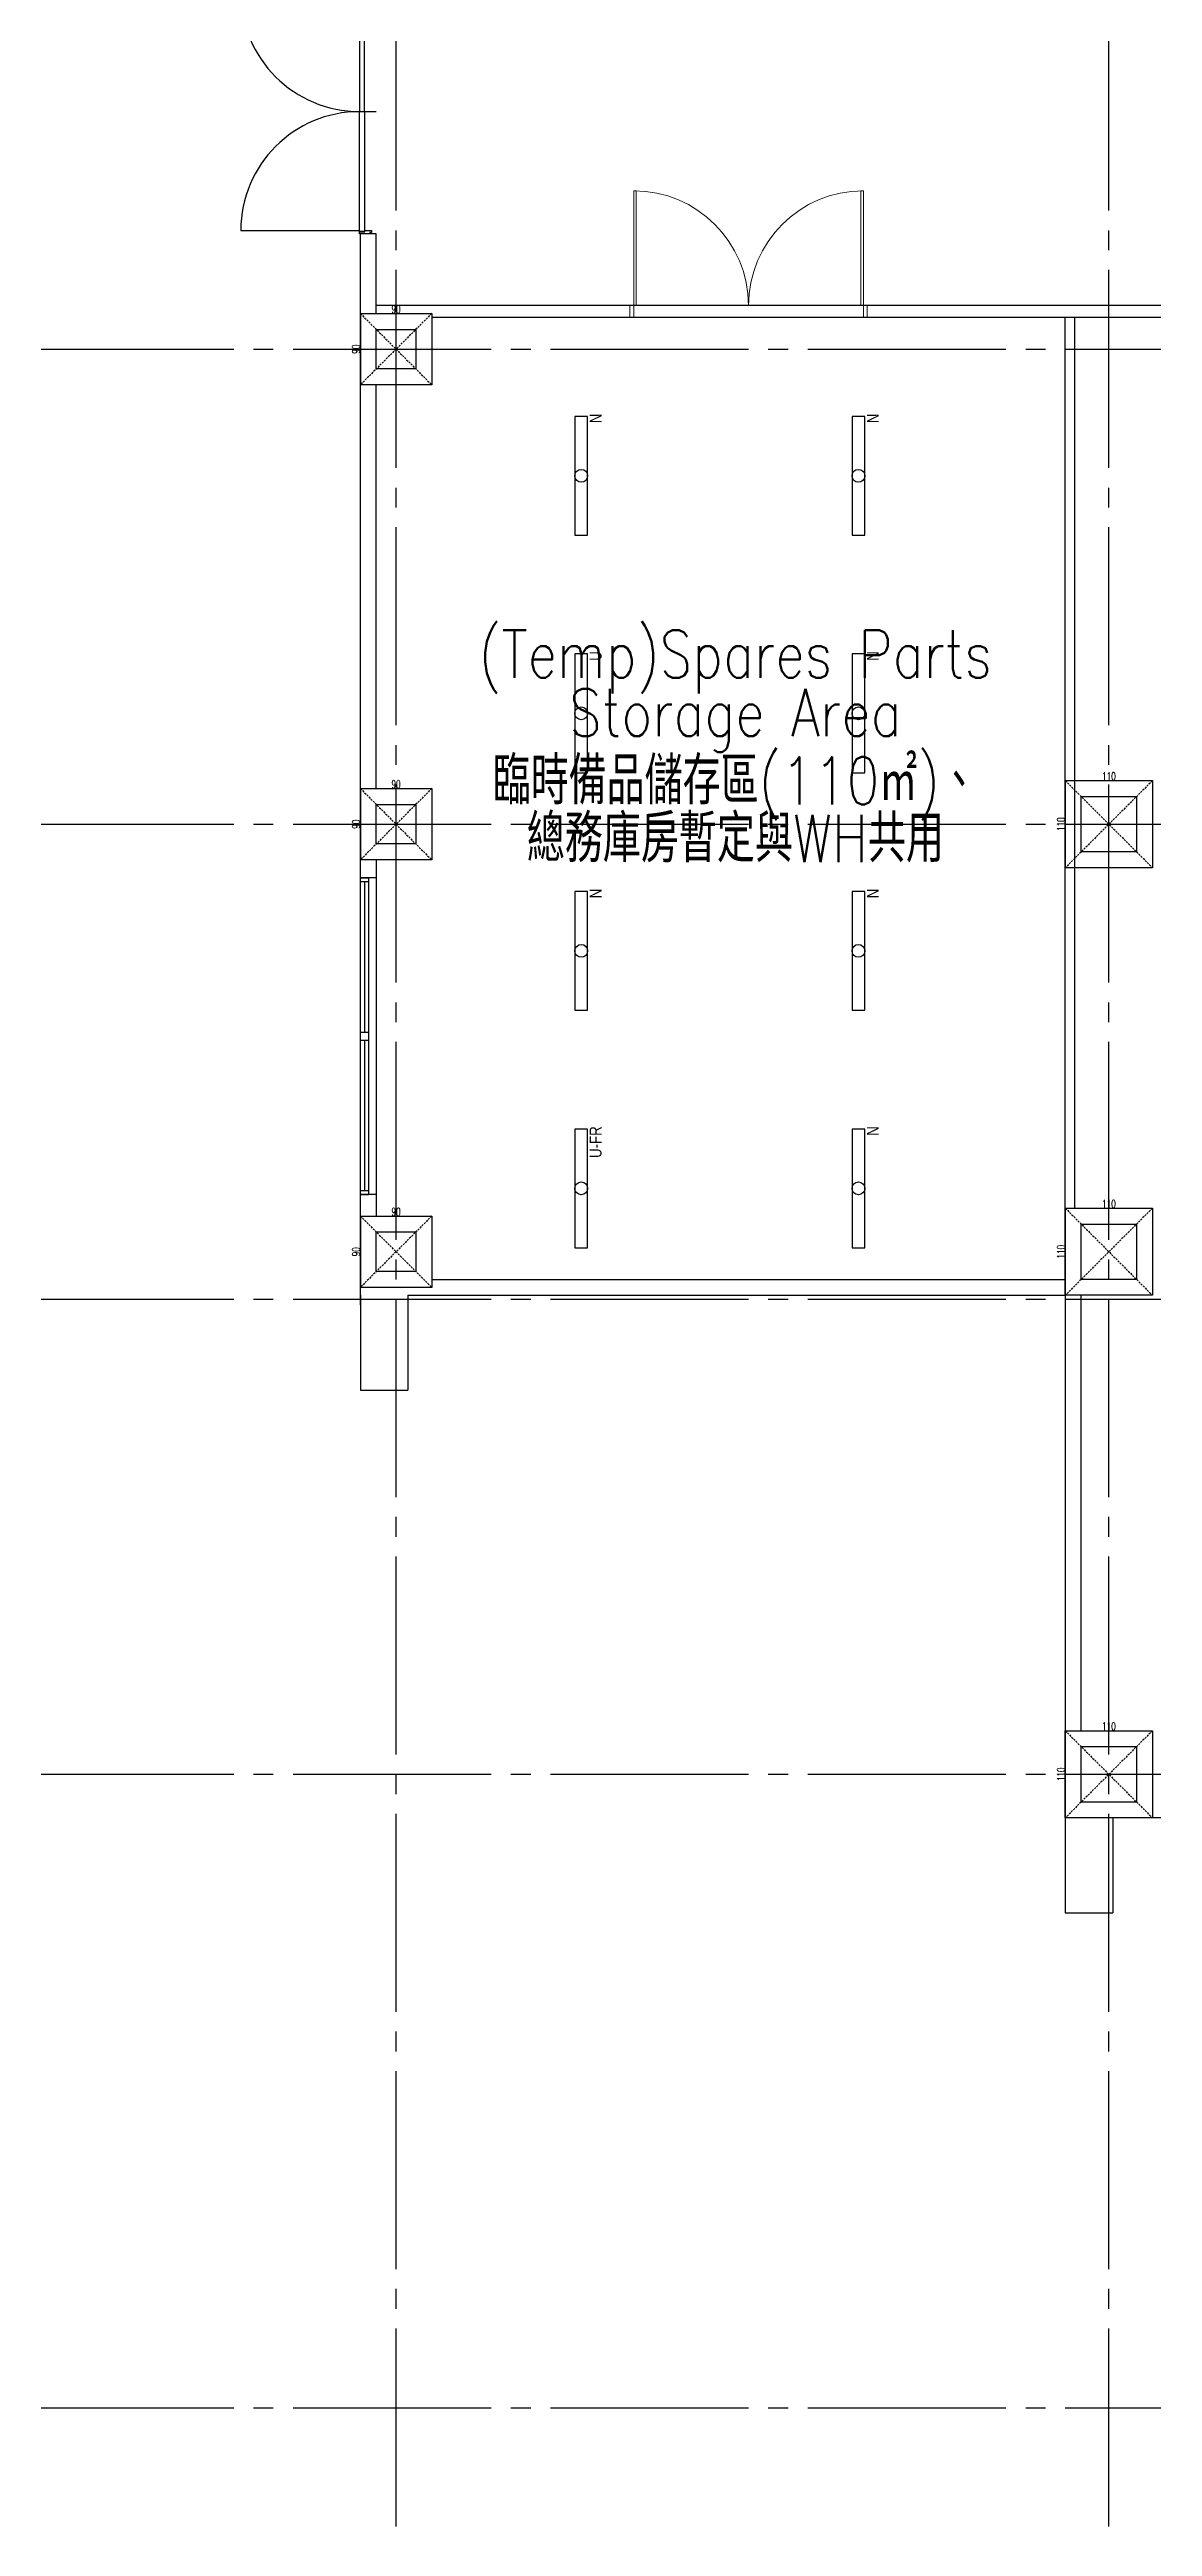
# Model space of a CAD drawing. Header units: millimetres. Extents: x -25195 to 195597, y 6477 to 112111.
# Drawn here: x -378 to 1015, y 10600 to 13728 of the extents above; entities that cross this region are included whole.
import ezdxf
from ezdxf.enums import TextEntityAlignment as Align

# ---------------------------------------------------------------- set-up
doc = ezdxf.new("R2010")
doc.units = ezdxf.units.MM
doc.header["$LTSCALE"] = 100
doc.linetypes.add('X-N-FAB-L10$0$COL-CEN-LIN', pattern=[3.25, 2.5, -0.25, 0.25, -0.25])
doc.linetypes.add('X-N-FAB-L10$0$HIDDEN', pattern=[0.375, 0.25, -0.125])
for name, color, linetype in [('0-XREF', 7, 'Continuous'), ('188K-SM-06-F1-L10-ELEC-LIGHT-Y2257103$0$E-LIGHT(W)-N', 8, 'Continuous'), ('188K-SM-06-F1-L10-ELEC-LIGHT-Y2257103$0$E-LIGHT(W)-U FR', 8, 'Continuous'), ('188K-SM-06-F1-L10-ELEC-LIGHT-Y2257103$0$E-LIGHT(W)-U XLPE', 8, 'Continuous'), ('X-N-FAB-L10$0$08', 8, 'Continuous'), ('X-N-FAB-L10$0$A-WALL-IN', 8, 'Continuous'), ('X-N-FAB-L10$0$BEAM', 8, 'Continuous'), ('X-N-FAB-L10$0$BLOCK', 8, 'Continuous'), ('X-N-FAB-L10$0$CCL', 8, 'X-N-FAB-L10$0$COL-CEN-LIN'), ('X-N-FAB-L10$0$COL', 8, 'Continuous'), ('X-N-FAB-L10$0$COL-S', 8, 'Continuous'), ('X-N-FAB-L10$0$DOOR', 8, 'Continuous'), ('X-N-FAB-L10$0$TXT-CODE', 8, 'Continuous'), ('X-N-FAB-L10$0$WALL-RC', 8, 'Continuous'), ('X-N-FAB-L10$0$WIN-S', 8, 'Continuous')]:
    doc.layers.add(name, color=color, linetype=linetype)
doc.styles.add('188K-SM-06-F1-L10-ELEC-LIGHT-Y2257103$0$Standard', font='arial.ttf')
doc.styles.add('X-N-FAB-L10$0$CHINA', font='simplex.shx', dxfattribs={"width": 0.75, "bigfont": 'chineset.shx'})
doc.styles.add('X-N-FAB-L10$0$DIM', font='simplex.shx', dxfattribs={"width": 0.67, "bigfont": 'chineset.shx'})
doc.dimstyles.new('X-N-FAB-L10$0$JJP_005_defpoint', dxfattribs={"dimtxt": 20, "dimasz": 0.5, "dimexe": 0.5, "dimexo": 0.5, "dimgap": 0.5, "dimtad": 1, "dimdsep": 46, "dimtxsty": 'X-N-FAB-L10$0$DIM', "dimblk": 'X-N-FAB-L10$0$_None', "dimcen": 10, "dimclrd": 256, "dimclre": 256, "dimclrt": 256, "dimadec": 0, "dimazin": 0, "dimtfac": 1, "dimtix": 1, "dimtmove": 2, "dimatfit": 3, "dimldrblk": 'X-N-FAB-L10$0$_None', "dimfxl": 0.5, "dimtolj": 1, "dimtzin": 0, "dimarcsym": 0})

# ---------------------------------------------------------------- blocks, each defined once
blk = doc.blocks.new('*U82')
at = {"ltscale": 600}
blk.add_lwpolyline([(-75, -8.1), (75, -8.1), (75, 8.1), (-75, 8.1)], close=True, dxfattribs=at)
blk.add_circle((0, 0), 8.1, dxfattribs=at)
at = {"style": '188K-SM-06-F1-L10-ELEC-LIGHT-Y2257103$0$Standard', "width": 0.8}
blk.add_text('U-FR', height=15, rotation=360, dxfattribs=at).set_placement((78.5, -18.1), align=Align.MIDDLE_RIGHT)
blk = doc.blocks.new('*U80')
at = {"ltscale": 600}
blk.add_lwpolyline([(75, 8.1), (-75, 8.1), (-75, -8.1), (75, -8.1)], close=True, dxfattribs=at)
blk.add_circle((0, 0), 8.1, dxfattribs=at)
at = {"style": '188K-SM-06-F1-L10-ELEC-LIGHT-Y2257103$0$Standard', "width": 0.8}
blk.add_text('N', height=15, rotation=360, dxfattribs=at).set_placement((78.5, -18.1), align=Align.MIDDLE_RIGHT)
blk = doc.blocks.new('*U81')
at = {"ltscale": 600}
blk.add_lwpolyline([(-75, -8.1), (75, -8.1), (75, 8.1), (-75, 8.1)], close=True, dxfattribs=at)
blk.add_circle((0, 0), 8.1, dxfattribs=at)
at = {"style": '188K-SM-06-F1-L10-ELEC-LIGHT-Y2257103$0$Standard', "width": 0.8}
blk.add_text('U', height=15, rotation=360, dxfattribs=at).set_placement((78.5, -18.1), align=Align.MIDDLE_RIGHT)
blk = doc.blocks.new('188K-SM-06-F1-L10-ELEC-LIGHT-Y2257103')
at = {"layer": '188K-SM-06-F1-L10-ELEC-LIGHT-Y2257103$0$E-LIGHT(W)-N', "rotation": 90}
for p in [(293.8, 13190), (643.8, 13190), (643.8, 12890), (293.8, 12590), (643.8, 12590), (643.8, 12290)]:
    blk.add_blockref('*U80', p, dxfattribs=at)
at = {"layer": '188K-SM-06-F1-L10-ELEC-LIGHT-Y2257103$0$E-LIGHT(W)-U FR', "rotation": 90}
blk.add_blockref('*U82', (293.8, 12290), dxfattribs=at)
at = {"layer": '188K-SM-06-F1-L10-ELEC-LIGHT-Y2257103$0$E-LIGHT(W)-U XLPE', "rotation": 90}
blk.add_blockref('*U81', (293.8, 12890), dxfattribs=at)
blk = doc.blocks.new('*D156')
at = {"layer": 'DefPoints', "lineweight": -2, "transparency": 16777216}
blk.add_line((0, 0), (90, 0), dxfattribs=at)
at = {"layer": 'DefPoints', "color": 0, "transparency": 16777216}
for p in [(0, 0), (90, 0), (90, 0)]:
    blk.add_point(p, dxfattribs=at)
at = {"layer": 'DefPoints', "transparency": 16777216, "insert": (45, 5.5), "char_height": 10, "attachment_point": 5, "style": 'X-N-FAB-L10$0$DIM'}
blk.add_mtext('\\A1;90', dxfattribs=at)
blk = doc.blocks.new('X-N-FAB-L10$0$_None')
blk = doc.blocks.new('*D157')
at = {"layer": 'DefPoints', "lineweight": -2, "transparency": 16777216}
blk.add_line((0, 0), (0, -90), dxfattribs=at)
at = {"layer": 'DefPoints', "color": 0, "transparency": 16777216}
for p in [(0, 0), (0, -90), (0, -90)]:
    blk.add_point(p, dxfattribs=at)
at = {"layer": 'DefPoints', "transparency": 16777216, "insert": (-5.5, -45), "char_height": 10, "attachment_point": 5, "rotation": 90, "style": 'X-N-FAB-L10$0$DIM'}
blk.add_mtext('\\A1;90', dxfattribs=at)
blk = doc.blocks.new('*D153')
at = {"layer": 'DefPoints', "lineweight": -2, "transparency": 16777216}
blk.add_line((0, 0), (110, 0), dxfattribs=at)
at = {"layer": 'DefPoints', "color": 0, "transparency": 16777216}
for p in [(0, 0), (110, 0), (110, 0)]:
    blk.add_point(p, dxfattribs=at)
at = {"layer": 'DefPoints', "transparency": 16777216, "insert": (55, 5.5), "char_height": 10, "attachment_point": 5, "style": 'X-N-FAB-L10$0$DIM'}
blk.add_mtext('\\A1;110', dxfattribs=at)
blk = doc.blocks.new('*D154')
at = {"layer": 'DefPoints', "lineweight": -2, "transparency": 16777216}
blk.add_line((0, 0), (0, -110), dxfattribs=at)
at = {"layer": 'DefPoints', "color": 0, "transparency": 16777216}
for p in [(0, 0), (0, -110), (0, -110)]:
    blk.add_point(p, dxfattribs=at)
at = {"layer": 'DefPoints', "transparency": 16777216, "insert": (-5.5, -55), "char_height": 10, "attachment_point": 5, "rotation": 90, "style": 'X-N-FAB-L10$0$DIM'}
blk.add_mtext('\\A1;110', dxfattribs=at)
blk = doc.blocks.new('X-N-FAB-L10$0$A$C5b9bb6f0')
at = {"layer": 'X-N-FAB-L10$0$08'}
for p, q in [((2684.1, 3846.3), (2694.1, 3846.3)), ((2684.1, 3446.3), (2694.1, 3446.3))]:
    blk.add_line(p, q, dxfattribs=at)
at = {"layer": 'X-N-FAB-L10$0$DOOR'}
for p, q in [((2674.1, 4814), (2704.1, 4814)), ((2533.1, 4664), (2683.1, 4664))]:
    blk.add_line(p, q, dxfattribs=at)
for points in [[(2683.1, 4965.5), (2683.1, 4814), (2689.1, 4814), (2689.1, 4965.5)], [(2683.1, 4662.5), (2683.1, 4814), (2689.1, 4814), (2689.1, 4662.5)]]:
    blk.add_lwpolyline(points, close=True, dxfattribs=at)
blk.add_lwpolyline([(2685.6, 4659.5), (2683.1, 4659.5), (2683.1, 4662), (2689.6, 4662), (2689.6, 4664), (2698.1, 4664), (2698.1, 4661.5), (2695.6, 4661.5)], dxfattribs=at)
for centre, start, end in [((2683.1, 4964), 180, 270), ((2683.1, 4664), 90, 180)]:
    blk.add_arc(centre, 150, start, end, dxfattribs=at)
at = {"layer": 'X-N-FAB-L10$0$WALL-RC'}
for p, q in [((2704.1, 4659.5), (2684.1, 4659.5)), ((2684.1, 4559), (2684.1, 4659.5)), ((2704.1, 4559), (2704.1, 4659.5)), ((2684.1, 3846.3), (2684.1, 4559)), ((2704.1, 3959), (2704.1, 4469)), ((2704.1, 3869), (2704.1, 3846.3)), ((2704.1, 3846.3), (2684.1, 3846.3)), ((2704.1, 3446.3), (2684.1, 3446.3)), ((2684.1, 3307), (2684.1, 3446.3)), ((2704.1, 3446.3), (2704.1, 3419)), ((2684.1, 3319), (2684.1, 3199)), ((2744.1, 3319), (3574.1, 3319)), ((2744.1, 3319), (2744.1, 3199)), ((2774.1, 3339), (3574.1, 3339)), ((3574.1, 3319), (3574.1, 2539)), ((3594.1, 2769), (3594.1, 3319)), ((2684.1, 3199), (2744.1, 3199)), ((3634.1, 2659), (3634.1, 2539)), ((3729.1, 2659), (3634.1, 2659)), ((3574.1, 2539), (3634.1, 2539))]:
    blk.add_line(p, q, dxfattribs=at)
at = {"layer": 'X-N-FAB-L10$0$WIN-S'}
for p, q in [((2684.1, 3446.3), (2684.1, 3846.3)), ((2694.1, 3841.3), (2684.1, 3841.3)), ((2689.1, 3841.3), (2689.1, 3651.3)), ((2694.1, 3846.3), (2694.1, 3446.3)), ((2704.1, 3846.3), (2704.1, 3446.3)), ((2684.1, 3651.3), (2694.1, 3651.3)), ((2684.1, 3641.3), (2694.1, 3641.3)), ((2689.1, 3641.3), (2689.1, 3451.3)), ((2684.1, 3451.3), (2694.1, 3451.3))]:
    blk.add_line(p, q, dxfattribs=at)
blk = doc.blocks.new('X-N-FAB-L10$0$萬用門(22改)-REVISED[26]_1')
at = {"layer": 'X-N-FAB-L10$0$DOOR', "color": 4, "lineweight": 0}
for p, q in [((1368.5, 6015), (1368.5, 6020)), ((1368.5, 6020), (1383.5, 6020)), ((1383.5, 6015), (1368.5, 6015)), ((1383.5, 6020), (1383.5, 6015)), ((1383.5, 6015), (1528.5, 6015)), ((1383.5, 6012), (1383.5, 6015)), ((1528.5, 6012), (1383.5, 6012)), ((1528.5, 6015), (1528.5, 6012)), ((1368.5, 5720), (1368.5, 5725)), ((1368.5, 5725), (1383.5, 5725)), ((1383.5, 5728), (1528.5, 5728)), ((1383.5, 5725), (1383.5, 5728)), ((1528.5, 5725), (1383.5, 5725)), ((1383.5, 5725), (1383.5, 5720)), ((1528.5, 5728), (1528.5, 5725)), ((1383.5, 5720), (1368.5, 5720))]:
    blk.add_line(p, q, dxfattribs=at)
for centre, start, end in [((1383.5, 6015), 270, 0), ((1383.5, 5725), 0, 90)]:
    blk.add_arc(centre, 145, start, end, dxfattribs=at)
blk = doc.blocks.new('*U155')
at = {"layer": 'DefPoints', "linetype": 'X-N-FAB-L10$0$HIDDEN', "ltscale": 0.1}
for p, q in [((90, 0), (0, -90)), ((0, 0), (90, -90))]:
    blk.add_line(p, q, dxfattribs=at)
at = {"layer": 'X-N-FAB-L10$0$COL', "ltscale": 0.1}
blk.add_lwpolyline([(0, 0), (90, 0), (90, -90), (0, -90)], close=True, dxfattribs=at)
at = {"layer": 'DefPoints'}
dim = blk.add_linear_dim(base=(0, -90), p1=(0, 0), p2=(0, -90), angle=90, dimstyle='X-N-FAB-L10$0$JJP_005_defpoint', override={"dimtxt": 10}, dxfattribs=at)
dim.commit()
dim.dimension.update_dxf_attribs({"geometry": '*D157', "text_midpoint": (-5.5, -45)})
dim = blk.add_linear_dim(base=(90, 0), p1=(0, 0), p2=(90, 0), dimstyle='X-N-FAB-L10$0$JJP_005_defpoint', override={"dimtxt": 10}, dxfattribs=at)
dim.commit()
dim.dimension.update_dxf_attribs({"geometry": '*D156', "text_midpoint": (45, 5.5)})
blk = doc.blocks.new('*U152')
at = {"layer": 'DefPoints', "linetype": 'X-N-FAB-L10$0$HIDDEN', "ltscale": 0.1}
for p, q in [((110, 0), (0, -110)), ((0, 0), (110, -110))]:
    blk.add_line(p, q, dxfattribs=at)
at = {"layer": 'X-N-FAB-L10$0$COL', "ltscale": 0.1}
blk.add_lwpolyline([(0, 0), (110, 0), (110, -110), (0, -110)], close=True, dxfattribs=at)
at = {"layer": 'DefPoints'}
dim = blk.add_linear_dim(base=(0, -110), p1=(0, 0), p2=(0, -110), angle=90, dimstyle='X-N-FAB-L10$0$JJP_005_defpoint', override={"dimtxt": 10}, dxfattribs=at)
dim.commit()
dim.dimension.update_dxf_attribs({"geometry": '*D154', "text_midpoint": (-5.5, -55)})
dim = blk.add_linear_dim(base=(110, 0), p1=(0, 0), p2=(110, 0), dimstyle='X-N-FAB-L10$0$JJP_005_defpoint', override={"dimtxt": 10}, dxfattribs=at)
dim.commit()
dim.dimension.update_dxf_attribs({"geometry": '*D153', "text_midpoint": (55, 5.5)})
blk = doc.blocks.new('X-N-FAB-L10$0$A$C467ba2ca')
at = {"layer": 'X-N-FAB-L10$0$CCL'}
for p, q in [((-26950, 0), (-26950, 9160)), ((-26050, 0), (-26050, 9160)), ((-27730, 2750), (360, 2750)), ((-27730, 2150), (360, 2150)), ((-27730, 1550), (360, 1550)), ((-27730, 950), (360, 950)), ((-27730, 150), (360, 150))]:
    blk.add_line(p, q, dxfattribs=at)
at = {"layer": 'X-N-FAB-L10$0$COL-S'}
for points in [[(-26975, 2775), (-26925, 2775), (-26925, 2725), (-26975, 2725)], [(-26975, 2175), (-26925, 2175), (-26925, 2125), (-26975, 2125)], [(-26085, 2185), (-26015, 2185), (-26015, 2115), (-26085, 2115)], [(-26975, 1635), (-26925, 1635), (-26925, 1585), (-26975, 1585)], [(-26085, 1645), (-26015, 1645), (-26015, 1575), (-26085, 1575)], [(-26085, 985), (-26015, 985), (-26015, 915), (-26085, 915)]]:
    blk.add_lwpolyline(points, close=True, dxfattribs=at)
at = {"layer": 'X-N-FAB-L10$0$BEAM'}
for name, p in [('*U155', (-26995, 2795)), ('*U155', (-26995, 2195)), ('*U152', (-26105, 2205)), ('*U155', (-26995, 1655)), ('*U152', (-26105, 1665)), ('*U152', (-26105, 1005))]:
    blk.add_blockref(name, p, dxfattribs=at)
blk = doc.blocks.new('X-N-FAB-L10')
at = {"layer": 'X-N-FAB-L10$0$A-WALL-IN'}
for points in [[(1910, 13405), (35, 13405)], [(1910, 13390), (105, 13390)], [(905, 12265), (905, 13390)], [(917, 12265), (917, 13390)]]:
    blk.add_lwpolyline(points, dxfattribs=at)
at = {"layer": 'X-N-FAB-L10$0$COL-S'}
for points in [[(35, 13375), (85, 13375), (85, 13325), (35, 13325)], [(35, 12235), (85, 12235), (85, 12185), (35, 12185)], [(925, 12245), (995, 12245), (995, 12175), (925, 12175)]]:
    blk.add_lwpolyline(points, close=True, dxfattribs=at)
blk.add_blockref('X-N-FAB-L10$0$A$C5b9bb6f0', (-2669.1, 8836))
at = {"layer": 'X-N-FAB-L10$0$BEAM'}
for p in [(15, 13395), (15, 12255)]:
    blk.add_blockref('*U155', p, dxfattribs=at)
at = {"layer": 'X-N-FAB-L10$0$BLOCK'}
blk.add_blockref('X-N-FAB-L10$0$A$C467ba2ca', (27010, 10600), dxfattribs=at)
at = {"layer": 'X-N-FAB-L10$0$DOOR', "lineweight": 0, "xscale": -1, "rotation": 270}
blk.add_blockref('X-N-FAB-L10$0$萬用門(22改)-REVISED[26]_1', (-5365, 12021.5), dxfattribs=at)
at = {"layer": 'X-N-FAB-L10$0$TXT-CODE', "style": 'X-N-FAB-L10$0$CHINA', "width": 0.8}
for s, p in [('(Temp)Spares Parts', (488.4, 12965)), ('Storage Area', (488.4, 12891)), ('臨時備品儲存區(110㎡)、', (488.4, 12805)), ('總務庫房暫定與WH共用', (488.4, 12732))]:
    blk.add_text(s, height=60, dxfattribs=at).set_placement(p, align=Align.MIDDLE_CENTER)

msp = doc.modelspace()

# ---------------------------------------------------------------- block references
at = {"layer": '0-XREF'}
for name in ['X-N-FAB-L10', '188K-SM-06-F1-L10-ELEC-LIGHT-Y2257103']:
    msp.add_blockref(name, (0, 0), dxfattribs=at)

doc.saveas('drawing.dxf')
